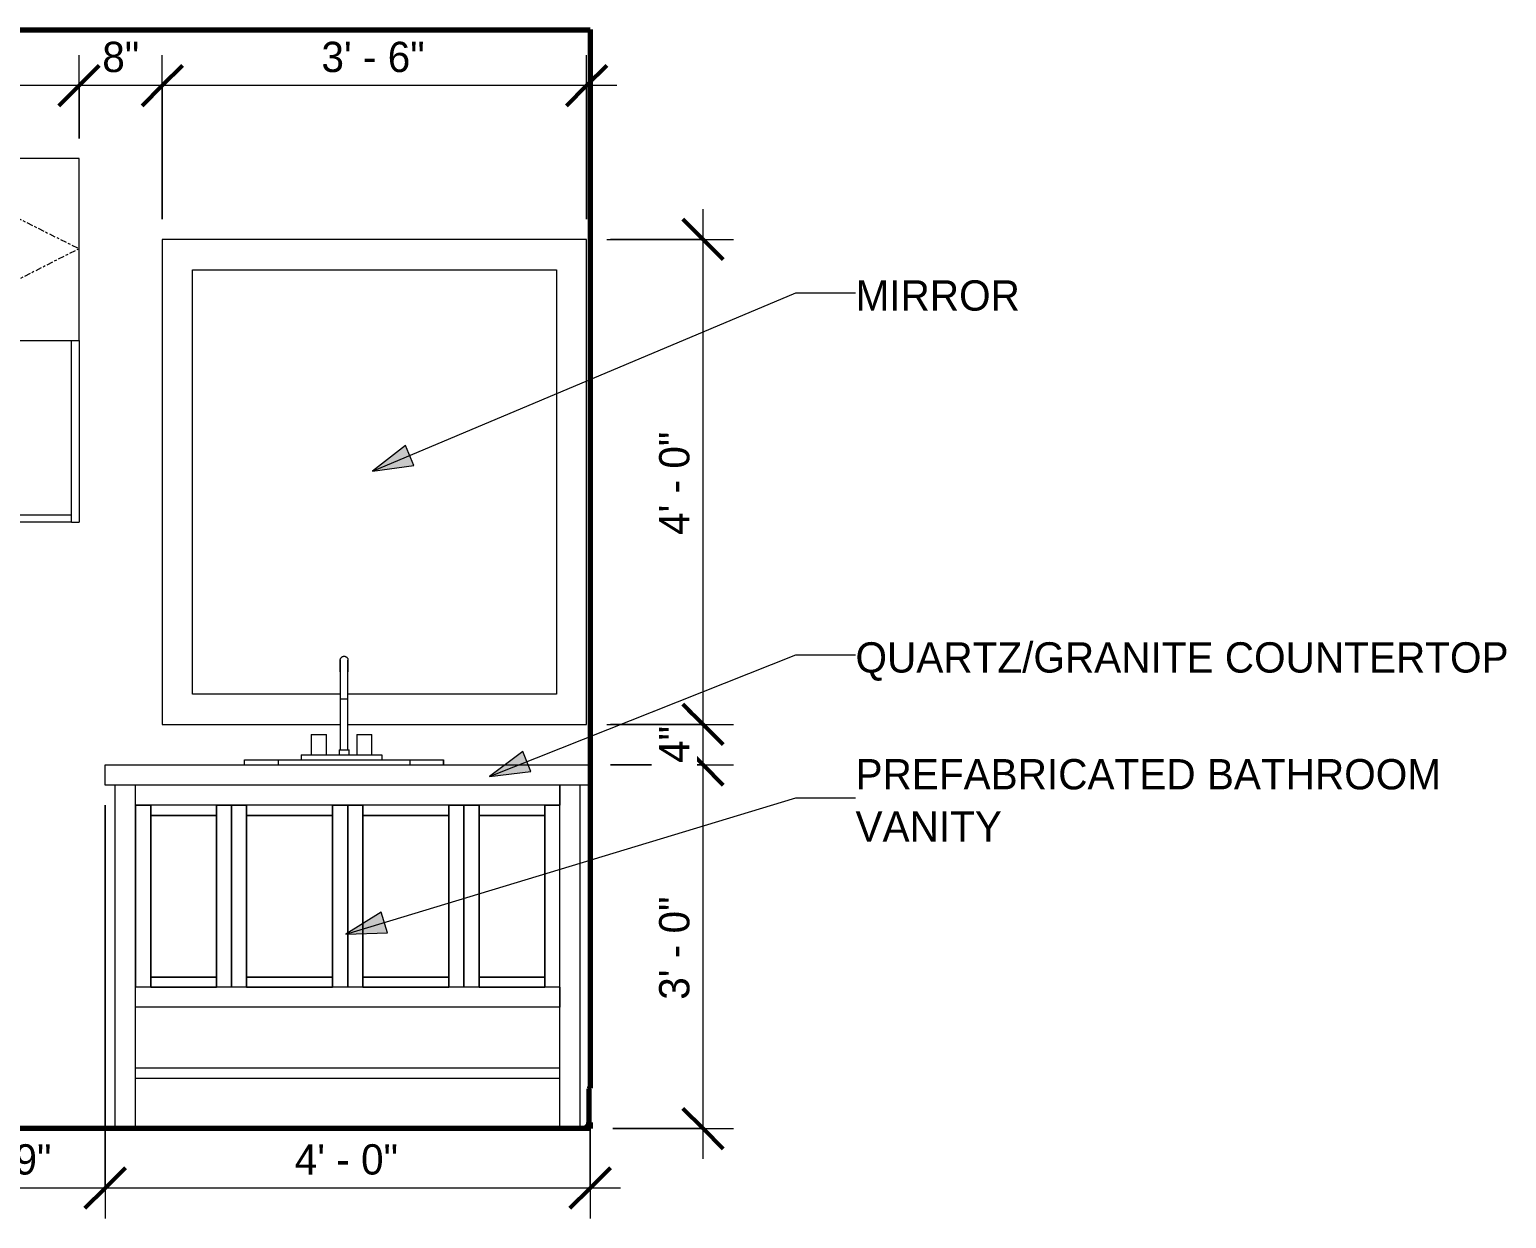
# Model space of a CAD drawing. Header units: inches. Extents: x -3862 to -1699, y -13 to 10420.
# Drawn here: x -2218 to -2071.8, y -8.9 to 108.8 of the extents above; entities that cross this region are included whole.
import ezdxf

# ---------------------------------------------------------------- set-up
doc = ezdxf.new("R2010")
doc.units = ezdxf.units.IN
doc.header["$MEASUREMENT"] = 0
doc.linetypes.add('Center', pattern=[1.25, 0.25, -0.1875, 0.625, -0.1875])
for name, color, linetype, lineweight in [('0-5', 130, 'Continuous', 5), ('A-ANNO-DIMS', 211, 'Continuous', 9), ('A-ANNO-DIMS-32', 211, 'Continuous', 9), ('A-FLOR-2', 7, 'Continuous', 70), ('A-WALL', 113, 'Continuous', 18), ('A-WALL-3', 113, 'Continuous', 70), ('G-ANNO-TEXT', 231, 'Continuous', 9), ('P-SANR-FIXT', 6, 'Continuous', 9), ('Q-CASE', 31, 'Continuous', 9), ('Q-CASE-2', 31, 'Center', 9)]:
    doc.layers.add(name, color=color, linetype=linetype, lineweight=lineweight)
doc.styles.add('Century Gothic', font='ufonts.com_century-gothic.ttf', dxfattribs={"height": 3})
doc.dimstyles.new('OD_1__HACK', dxfattribs={"dimscale": 12, "dimtxt": 3.132505, "dimasz": 0.333333, "dimexe": 0.25, "dimexo": 0.166667, "dimgap": 0.041667, "dimtad": 1, "dimdec": 0, "dimzin": 3, "dimdsep": 46, "dimlunit": 4, "dimtxsty": 'Century Gothic', "dimblk1": 'OBLIQUE', "dimblk2": 'OBLIQUE', "dimsah": 1, "dimcen": 0.09, "dimdle": 0.25, "dimazin": 0, "dimtfac": 1, "dimtdec": 4, "dimtix": 1, "dimtmove": 0, "dimatfit": 3, "dimfxl": 1, "dimtvp": 1, "dimtfill": 1, "dimfrac": 2, "dimtolj": 1, "dimtzin": 0, "dimarcsym": 2})
doc.dimstyles.new('OD_1__HACK_2', dxfattribs={"dimscale": 12, "dimtxt": 3.132505, "dimasz": 0.333333, "dimexe": 0.25, "dimexo": 0.166667, "dimgap": 0.041667, "dimtad": 1, "dimdec": 0, "dimzin": 3, "dimdsep": 46, "dimlunit": 4, "dimtxsty": 'Century Gothic', "dimblk1": 'OBLIQUE', "dimblk2": 'OBLIQUE', "dimsah": 1, "dimcen": 0.09, "dimdle": 0.25, "dimazin": 0, "dimtfac": 1, "dimtdec": 4, "dimtix": 1, "dimtmove": 0, "dimatfit": 3, "dimfxl": 1, "dimtvp": 1, "dimtfill": 1, "dimfrac": 2, "dimtolj": 1, "dimtzin": 0, "dimarcsym": 2})

# ---------------------------------------------------------------- blocks, each defined once
blk = doc.blocks.new('CTR - 1st Phase - Shell_rvt-5-1ST FLOOR - 2BD - ADA TYPE B - OPTION A - SINGLE BATH LAV WALL')
at = {"layer": 'A-FLOR-2'}
for p, q in [((2294.84, 108.75), (2384.07, 108.75)), ((2384.07, 0), (2294.84, 0))]:
    blk.add_line(p, q, dxfattribs=at)
blk = doc.blocks.new('Basic Wall _ INT - W4BØF - _5_8 GYP - 2X4 WOOD_BATT_ - 5_8 GYP_ - ___-2690302-1ST FLOOR - 2BD - ADA TYPE B - OPTION A - SINGLE BATH LAV WALL')
at = {"layer": 'A-WALL'}
blk.add_line((2384.06, 0.61), (2384.06, 4), dxfattribs=at)
at = {"layer": 'A-WALL-3'}
for p, q in [((2383.94, 3.92), (2383.94, 0.61)), ((2384.06, 4), (2384.02, 4)), ((2383.65, 0.11), (2383.71, 0))]:
    blk.add_line(p, q, dxfattribs=at)
for centre, radius, start, end in [((2384.02, 3.92), 0.0822, 90, 180), ((2383.36, 0.61), 0.577, 300, 0), ((2383.36, 0.61), 0.702, 300, 0)]:
    blk.add_arc(centre, radius, start, end, dxfattribs=at)
blk = doc.blocks.new('Bath Vanity - Bath Vanity 48_-2551079-1ST FLOOR - 2BD - ADA TYPE B - OPTION A - SINGLE BATH LAV WALL')
at = {"layer": 'Q-CASE'}
for p, q in [((2336.06, 36), (2384.06, 36)), ((2336.06, 34), (2336.06, 36)), ((2384.06, 34), (2336.06, 34)), ((2337.06, 0), (2337.06, 34)), ((2339.06, 32), (2339.06, 34)), ((2339.06, 0), (2339.06, 34)), ((2381.06, 34), (2381.06, 32)), ((2381.06, 0), (2381.06, 34)), ((2383.06, 0), (2383.06, 34)), ((2339.06, 32), (2340.56, 32)), ((2339.06, 32), (2339.06, 14)), ((2381.06, 32), (2339.06, 32)), ((2347.06, 32), (2340.56, 32)), ((2340.56, 32), (2340.56, 31)), ((2340.56, 14), (2340.56, 32)), ((2347.06, 31), (2340.56, 31)), ((2340.56, 31), (2340.56, 15)), ((2340.56, 31), (2347.06, 31)), ((2347.06, 31), (2347.06, 32)), ((2347.06, 32), (2348.56, 32)), ((2347.06, 32), (2347.06, 14)), ((2347.06, 15), (2347.06, 31)), ((2348.56, 32), (2350.06, 32)), ((2348.56, 32), (2348.56, 14)), ((2348.56, 14), (2348.56, 32)), ((2358.56, 32), (2350.06, 32)), ((2350.06, 32), (2350.06, 31)), ((2350.06, 14), (2350.06, 32)), ((2350.06, 31), (2358.56, 31)), ((2358.56, 31), (2350.06, 31)), ((2350.06, 31), (2350.06, 15)), ((2358.56, 31), (2358.56, 32)), ((2358.56, 32), (2360.06, 32)), ((2358.56, 32), (2358.56, 14)), ((2358.56, 15), (2358.56, 31)), ((2360.06, 32), (2361.56, 32)), ((2360.06, 32), (2360.06, 14)), ((2360.06, 14), (2360.06, 32)), ((2370.06, 32), (2361.56, 32)), ((2361.56, 32), (2361.56, 31)), ((2361.56, 14), (2361.56, 32)), ((2361.56, 31), (2370.06, 31)), ((2370.06, 31), (2361.56, 31)), ((2361.56, 31), (2361.56, 15)), ((2370.06, 31), (2370.06, 32)), ((2370.06, 32), (2371.56, 32)), ((2370.06, 32), (2370.06, 14)), ((2370.06, 15), (2370.06, 31)), ((2371.56, 32), (2373.06, 32)), ((2371.56, 32), (2371.56, 14)), ((2371.56, 14), (2371.56, 32)), ((2379.56, 32), (2373.06, 32)), ((2373.06, 32), (2373.06, 31)), ((2373.06, 14), (2373.06, 32)), ((2373.06, 31), (2379.56, 31)), ((2379.56, 31), (2373.06, 31)), ((2373.06, 31), (2373.06, 15)), ((2379.56, 31), (2379.56, 32)), ((2379.56, 32), (2381.06, 32)), ((2379.56, 32), (2379.56, 14)), ((2379.56, 15), (2379.56, 31)), ((2381.06, 14), (2381.06, 32)), ((2340.56, 15), (2347.06, 15)), ((2347.06, 15), (2340.56, 15)), ((2340.56, 15), (2340.56, 14)), ((2347.06, 14), (2347.06, 15)), ((2358.56, 15), (2350.06, 15)), ((2350.06, 15), (2350.06, 14)), ((2350.06, 15), (2358.56, 15)), ((2358.56, 14), (2358.56, 15)), ((2370.06, 15), (2361.56, 15)), ((2361.56, 15), (2361.56, 14)), ((2361.56, 15), (2370.06, 15)), ((2370.06, 14), (2370.06, 15)), ((2379.56, 15), (2373.06, 15)), ((2373.06, 15), (2373.06, 14)), ((2373.06, 15), (2379.56, 15)), ((2379.56, 14), (2379.56, 15)), ((2340.56, 14), (2339.06, 14)), ((2339.06, 12), (2339.06, 14)), ((2381.06, 14), (2339.06, 14)), ((2340.56, 14), (2347.06, 14)), ((2348.56, 14), (2347.06, 14)), ((2350.06, 14), (2348.56, 14)), ((2350.06, 14), (2358.56, 14)), ((2360.06, 14), (2358.56, 14)), ((2361.56, 14), (2360.06, 14)), ((2361.56, 14), (2370.06, 14)), ((2371.56, 14), (2370.06, 14)), ((2373.06, 14), (2371.56, 14)), ((2373.06, 14), (2379.56, 14)), ((2381.06, 14), (2379.56, 14)), ((2381.06, 14), (2381.06, 12)), ((2381.06, 12), (2339.06, 12)), ((2339.06, 6), (2381.06, 6)), ((2339.06, 5), (2381.06, 5))]:
    blk.add_line(p, q, dxfattribs=at)
blk = doc.blocks.new('300 Series Wall Hung Cabinet_326 - 36_-2909953-1ST FLOOR - 2BD - ADA TYPE B - OPTION A - SINGLE BATH LAV WALL')
at = {"layer": 'Q-CASE'}
for p, q in [((2315.35, 96), (2297.47, 96)), ((2297.47, 96), (2297.47, 78)), ((2315.35, 78), (2315.35, 96)), ((2315.35, 96), (2315.6, 96)), ((2315.6, 95.25), (2315.35, 95.25)), ((2333.47, 96), (2315.6, 96)), ((2315.6, 96), (2315.6, 78)), ((2333.47, 78), (2333.47, 96)), ((2312.98, 83.75), (2313.47, 83.75)), ((2312.98, 80), (2312.98, 83.75)), ((2313.47, 83.75), (2313.47, 80)), ((2317.48, 83.75), (2317.97, 83.75)), ((2317.48, 80), (2317.48, 83.75)), ((2317.97, 83.75), (2317.97, 80)), ((2312.98, 80), (2313.47, 80)), ((2317.48, 80), (2317.97, 80)), ((2297.47, 78), (2315.35, 78)), ((2297.47, 60), (2297.47, 78)), ((2298.22, 78), (2298.22, 60)), ((2315.35, 78.75), (2315.6, 78.75)), ((2315.6, 78), (2315.35, 78)), ((2315.6, 78), (2333.47, 78)), ((2332.72, 60), (2332.72, 78)), ((2333.47, 78), (2333.47, 60)), ((2297.47, 60), (2298.22, 60)), ((2298.22, 60.75), (2332.72, 60.75)), ((2298.22, 60.75), (2298.22, 60)), ((2332.72, 60), (2298.22, 60)), ((2332.72, 60), (2332.72, 60.75)), ((2332.72, 60), (2333.47, 60))]:
    blk.add_line(p, q, dxfattribs=at)
at = {"layer": 'Q-CASE-2'}
for p, q in [((2315.6, 96), (2297.47, 87)), ((2315.6, 96), (2333.47, 87.08)), ((2297.47, 87), (2315.6, 78)), ((2333.47, 87.08), (2315.6, 78))]:
    blk.add_line(p, q, dxfattribs=at)
blk = doc.blocks.new('BATHROOM MIRROR - BATHROOM MIRROR 42_-2844766-1ST FLOOR - 2BD - ADA TYPE B - OPTION A - SINGLE BATH LAV WALL')
at = {"layer": 'Q-CASE'}
for p, q in [((2383.71, 88), (2341.71, 88)), ((2341.71, 88), (2341.71, 40)), ((2383.71, 40), (2383.71, 88)), ((2344.71, 43), (2344.71, 85)), ((2344.71, 85), (2380.71, 85)), ((2380.71, 85), (2380.71, 43)), ((2359.34, 43), (2344.71, 43)), ((2380.71, 43), (2360.07, 43)), ((2341.71, 40), (2359.33, 40)), ((2360.08, 40), (2383.71, 40))]:
    blk.add_line(p, q, dxfattribs=at)
blk = doc.blocks.new('DIMBLOCK100-1ST FLOOR - 2BD - ADA TYPE B - OPTION A - SINGLE BATH LAV WALL')
at = {"layer": 'A-ANNO-DIMS-32', "lineweight": 50}
for p, q in [((-2151.32, 36), (-2153.32, 38)), ((-2151.32, 36), (-2149.32, 34)), ((-2151.32, 0), (-2153.32, 2)), ((-2151.32, 0), (-2149.32, -2))]:
    blk.add_line(p, q, dxfattribs=at)
at = {"layer": 'A-ANNO-DIMS-32'}
for p, q in [((-2160.49, 36), (-2148.32, 36)), ((-2151.32, 36), (-2160.49, 36)), ((-2151.32, -3), (-2151.32, 36)), ((-2160.24, 0), (-2148.32, 0)), ((-2151.32, 0), (-2160.24, 0))]:
    blk.add_line(p, q, dxfattribs=at)
at = {"layer": 'A-ANNO-DIMS-32', "color": 0, "insert": (-2155.67, 12.75), "char_height": 3, "width": 12.5897, "attachment_point": 1, "rotation": 90, "line_spacing_factor": 0.984502, "style": 'Century Gothic', "bg_fill": 3, "box_fill_scale": 1.25, "bg_fill_color": 256, "bg_fill_true_color": 13158600, "bg_fill_transparency": 0}
blk.add_mtext('3\' - 0"', dxfattribs=at)
blk = doc.blocks.new('_Oblique')
at = {"color": 0, "linetype": 'ByBlock', "lineweight": -2}
blk.add_line((-0.5, -0.5), (0.5, 0.5), dxfattribs=at)
blk = doc.blocks.new('DIMBLOCK101-1ST FLOOR - 2BD - ADA TYPE B - OPTION A - SINGLE BATH LAV WALL')
at = {"layer": 'A-ANNO-DIMS-32', "lineweight": 50}
for p, q in [((-2151.32, 40), (-2153.32, 42)), ((-2151.32, 40), (-2149.32, 38)), ((-2151.32, 36), (-2153.32, 38)), ((-2151.32, 36), (-2149.32, 34))]:
    blk.add_line(p, q, dxfattribs=at)
at = {"layer": 'A-ANNO-DIMS-32'}
for p, q in [((-2160.84, 40), (-2148.32, 40)), ((-2151.32, 40), (-2160.49, 40)), ((-2151.32, 36), (-2151.32, 40)), ((-2160.49, 36), (-2148.32, 36)), ((-2151.32, 36), (-2160.49, 36))]:
    blk.add_line(p, q, dxfattribs=at)
at = {"layer": 'A-ANNO-DIMS-32', "color": 0, "insert": (-2155.67, 36.19), "char_height": 3, "width": 4.3557, "attachment_point": 1, "rotation": 90, "line_spacing_factor": 0.984502, "style": 'Century Gothic', "bg_fill": 3, "box_fill_scale": 1.25, "bg_fill_color": 256, "bg_fill_true_color": 13158600, "bg_fill_transparency": 0}
blk.add_mtext('4"', dxfattribs=at)
blk = doc.blocks.new('DIMBLOCK102-1ST FLOOR - 2BD - ADA TYPE B - OPTION A - SINGLE BATH LAV WALL')
at = {"layer": 'A-ANNO-DIMS-32'}
for p, q in [((-2151.32, 40), (-2151.32, 91)), ((-2160.84, 88), (-2148.32, 88)), ((-2151.32, 88), (-2160.49, 88)), ((-2160.84, 40), (-2148.32, 40)), ((-2151.32, 40), (-2160.49, 40))]:
    blk.add_line(p, q, dxfattribs=at)
at = {"layer": 'A-ANNO-DIMS-32', "lineweight": 50}
for p, q in [((-2151.32, 88), (-2153.32, 90)), ((-2151.32, 88), (-2149.32, 86)), ((-2151.32, 40), (-2153.32, 42)), ((-2151.32, 40), (-2149.32, 38))]:
    blk.add_line(p, q, dxfattribs=at)
at = {"layer": 'A-ANNO-DIMS-32', "color": 0, "insert": (-2155.67, 58.75), "char_height": 3, "width": 12.5897, "attachment_point": 1, "rotation": 90, "line_spacing_factor": 0.984502, "style": 'Century Gothic', "bg_fill": 3, "box_fill_scale": 1.25, "bg_fill_color": 256, "bg_fill_true_color": 13158600, "bg_fill_transparency": 0}
blk.add_mtext('4\' - 0"', dxfattribs=at)
blk = doc.blocks.new('DIMBLOCK103-1ST FLOOR - 2BD - ADA TYPE B - OPTION A - SINGLE BATH LAV WALL')
at = {"layer": 'A-ANNO-DIMS-32'}
for p, q in [((-2210.49, 32), (-2210.49, -8.89)), ((-2210.49, -5.89), (-2210.49, 32)), ((-2162.49, 32), (-2162.49, -8.89)), ((-2162.49, -5.89), (-2162.49, 32)), ((-2159.49, -5.89), (-2210.49, -5.89))]:
    blk.add_line(p, q, dxfattribs=at)
at = {"layer": 'A-ANNO-DIMS-32', "lineweight": 50}
for p, q in [((-2210.49, -5.89), (-2208.49, -3.89)), ((-2162.49, -5.89), (-2160.49, -3.89)), ((-2210.49, -5.89), (-2212.49, -7.89)), ((-2162.49, -5.89), (-2164.49, -7.89))]:
    blk.add_line(p, q, dxfattribs=at)
at = {"layer": 'A-ANNO-DIMS-32', "color": 0, "insert": (-2191.73, -1.55), "char_height": 3, "width": 12.5897, "attachment_point": 1, "line_spacing_factor": 0.984502, "style": 'Century Gothic', "bg_fill": 3, "box_fill_scale": 1.25, "bg_fill_color": 256, "bg_fill_true_color": 13158600, "bg_fill_transparency": 0}
blk.add_mtext('4\' - 0"', dxfattribs=at)
blk = doc.blocks.new('DIMBLOCK104-1ST FLOOR - 2BD - ADA TYPE B - OPTION A - SINGLE BATH LAV WALL')
at = {"layer": 'A-ANNO-DIMS-32'}
for p, q in [((-2210.49, 32), (-2210.49, -8.89)), ((-2210.49, -5.89), (-2210.49, 32)), ((-2231.08, -2), (-2231.08, -8.89)), ((-2231.08, -5.89), (-2231.08, -2)), ((-2210.49, -5.89), (-2231.08, -5.89))]:
    blk.add_line(p, q, dxfattribs=at)
at = {"layer": 'A-ANNO-DIMS-32', "lineweight": 50}
for p, q in [((-2231.08, -5.89), (-2229.08, -3.89)), ((-2210.49, -5.89), (-2208.49, -3.89)), ((-2231.08, -5.89), (-2233.08, -7.89)), ((-2210.49, -5.89), (-2212.49, -7.89))]:
    blk.add_line(p, q, dxfattribs=at)
at = {"layer": 'A-ANNO-DIMS-32', "color": 0, "insert": (-2226.03, -1.55), "char_height": 3, "width": 12.5897, "attachment_point": 1, "line_spacing_factor": 0.984502, "style": 'Century Gothic', "bg_fill": 3, "box_fill_scale": 1.25, "bg_fill_color": 256, "bg_fill_true_color": 13158600, "bg_fill_transparency": 0}
blk.add_mtext('1\' - 9"', dxfattribs=at)
blk = doc.blocks.new('DIMBLOCK106-1ST FLOOR - 2BD - ADA TYPE B - OPTION A - SINGLE BATH LAV WALL')
at = {"layer": 'A-ANNO-DIMS-32'}
for p, q in [((-2204.84, 90), (-2204.84, 106.22)), ((-2162.84, 90), (-2162.84, 106.22)), ((-2159.84, 103.22), (-2204.84, 103.22)), ((-2204.84, 103.22), (-2204.84, 90)), ((-2162.84, 103.22), (-2162.84, 90))]:
    blk.add_line(p, q, dxfattribs=at)
at = {"layer": 'A-ANNO-DIMS-32', "lineweight": 50}
for p, q in [((-2204.84, 103.22), (-2202.84, 105.22)), ((-2162.84, 103.22), (-2160.84, 105.22)), ((-2204.84, 103.22), (-2206.84, 101.22)), ((-2162.84, 103.22), (-2164.84, 101.22))]:
    blk.add_line(p, q, dxfattribs=at)
at = {"layer": 'A-ANNO-DIMS-32', "color": 0, "insert": (-2189.09, 107.56), "char_height": 3, "width": 12.5897, "attachment_point": 1, "line_spacing_factor": 0.984502, "style": 'Century Gothic', "bg_fill": 3, "box_fill_scale": 1.25, "bg_fill_color": 256, "bg_fill_true_color": 13158600, "bg_fill_transparency": 0}
blk.add_mtext('3\' - 6"', dxfattribs=at)
blk = doc.blocks.new('DIMBLOCK107-1ST FLOOR - 2BD - ADA TYPE B - OPTION A - SINGLE BATH LAV WALL')
at = {"layer": 'A-ANNO-DIMS-32'}
for p, q in [((-2213.08, 98), (-2213.08, 106.22)), ((-2204.84, 90), (-2204.84, 106.22)), ((-2204.84, 103.22), (-2213.08, 103.22)), ((-2213.08, 103.22), (-2213.08, 98)), ((-2204.84, 103.22), (-2204.84, 90))]:
    blk.add_line(p, q, dxfattribs=at)
at = {"layer": 'A-ANNO-DIMS-32', "lineweight": 50}
for p, q in [((-2213.08, 103.22), (-2211.08, 105.22)), ((-2204.84, 103.22), (-2202.84, 105.22)), ((-2213.08, 103.22), (-2215.08, 101.22)), ((-2204.84, 103.22), (-2206.84, 101.22))]:
    blk.add_line(p, q, dxfattribs=at)
at = {"layer": 'A-ANNO-DIMS-32', "color": 0, "insert": (-2210.78, 107.56), "char_height": 3, "width": 4.3557, "attachment_point": 1, "line_spacing_factor": 0.984502, "style": 'Century Gothic', "bg_fill": 3, "box_fill_scale": 1.25, "bg_fill_color": 256, "bg_fill_true_color": 13158600, "bg_fill_transparency": 0}
blk.add_mtext('8"', dxfattribs=at)
blk = doc.blocks.new('DIMBLOCK108-1ST FLOOR - 2BD - ADA TYPE B - OPTION A - SINGLE BATH LAV WALL')
at = {"layer": 'A-ANNO-DIMS-32'}
for p, q in [((-2249.08, 98), (-2249.08, 106.22)), ((-2213.08, 98), (-2213.08, 106.22)), ((-2213.08, 103.22), (-2252.08, 103.22)), ((-2249.08, 103.22), (-2249.08, 98)), ((-2213.08, 103.22), (-2213.08, 98))]:
    blk.add_line(p, q, dxfattribs=at)
at = {"layer": 'A-ANNO-DIMS-32', "lineweight": 50}
for p, q in [((-2249.08, 103.22), (-2247.08, 105.22)), ((-2213.08, 103.22), (-2211.08, 105.22)), ((-2249.08, 103.22), (-2251.08, 101.22)), ((-2213.08, 103.22), (-2215.08, 101.22))]:
    blk.add_line(p, q, dxfattribs=at)
at = {"layer": 'A-ANNO-DIMS-32', "color": 0, "insert": (-2236.33, 107.56), "char_height": 3, "width": 12.5897, "attachment_point": 1, "line_spacing_factor": 0.984502, "style": 'Century Gothic', "bg_fill": 3, "box_fill_scale": 1.25, "bg_fill_color": 256, "bg_fill_true_color": 13158600, "bg_fill_transparency": 0}
blk.add_mtext('3\' - 0"', dxfattribs=at)

msp = doc.modelspace()

# ---------------------------------------------------------------- hatches: boundary and pattern name
at = {"layer": 'G-ANNO-TEXT'}
for points in [[(-2184.04, 65.06), (-2179.94, 65.62), (-2180.77, 67.6)], [(-2172.47, 34.85), (-2168.35, 35.33), (-2169.14, 37.32)]]:
    msp.add_hatch(color=256, dxfattribs=at).paths.add_polyline_path(points, flags=0)

# ---------------------------------------------------------------- linework, layer by layer
at = {"layer": 'A-WALL'}
msp.add_line((-2162.49, 4), (-2162.49, 0.61), dxfattribs=at)
at = {"layer": 'A-WALL-3'}
for p, q in [((-2162.49, 108.77), (-2162.49, 4)), ((-2162.49, 0.61), (-2162.49, 0)), ((-2162.49, 0), (-2162.48, 0))]:
    msp.add_line(p, q, dxfattribs=at)
at = {"layer": 'G-ANNO-TEXT'}
for p, q in [((-2142.13, 82.7), (-2136.23, 82.7)), ((-2180.77, 67.6), (-2184.04, 65.06)), ((-2179.94, 65.62), (-2180.77, 67.6)), ((-2184.04, 65.06), (-2179.94, 65.62)), ((-2142.13, 46.88), (-2136.23, 46.88)), ((-2169.14, 37.32), (-2172.47, 34.85)), ((-2168.35, 35.33), (-2169.14, 37.32)), ((-2172.47, 34.85), (-2168.35, 35.33)), ((-2142.13, 32.74), (-2136.23, 32.74))]:
    msp.add_line(p, q, dxfattribs=at)
at = {"layer": 'P-SANR-FIXT'}
for p, q in [((-2187.22, 45.19), (-2187.22, 37.5)), ((-2187.22, 43.87), (-2187.22, 42.5)), ((-2186.47, 37.5), (-2186.47, 45.19)), ((-2186.47, 42.5), (-2186.47, 43.87)), ((-2186.84, 42.5), (-2187.21, 42.5)), ((-2186.48, 42.5), (-2186.84, 42.5)), ((-2190.09, 39), (-2190.09, 36.99)), ((-2190.09, 39), (-2188.59, 39)), ((-2188.59, 36.99), (-2188.59, 39)), ((-2185.59, 39), (-2185.59, 36.99)), ((-2185.59, 39), (-2184.09, 39)), ((-2184.09, 36.99), (-2184.09, 39)), ((-2191.09, 36.99), (-2191.09, 36.5)), ((-2191.08, 36.99), (-2190.34, 36.99)), ((-2190.34, 36.99), (-2189.34, 36.99)), ((-2189.34, 36.99), (-2184.84, 36.99)), ((-2187.34, 37.5), (-2187.34, 36.99)), ((-2187.34, 37.5), (-2186.34, 37.5)), ((-2186.34, 36.99), (-2186.34, 37.5)), ((-2184.84, 36.99), (-2183.84, 36.99)), ((-2183.84, 36.99), (-2183.11, 36.99)), ((-2183.09, 36.5), (-2183.09, 36.99)), ((-2196.72, 36.5), (-2196.72, 36)), ((-2196.69, 36.5), (-2193.37, 36.5)), ((-2196.69, 36), (-2196.69, 36.5)), ((-2193.37, 36.5), (-2180.32, 36.5)), ((-2193.37, 36.5), (-2193.37, 36)), ((-2180.32, 36.5), (-2177, 36.5)), ((-2180.32, 36), (-2180.32, 36.5)), ((-2177, 36), (-2177, 36.5)), ((-2176.97, 36), (-2176.97, 36.5))]:
    msp.add_line(p, q, dxfattribs=at)
at = {"layer": 'P-SANR-FIXT', "flags": 128}
for points in [[(-2187.22, 46.37), (-2187.22, 46.39), (-2187.22, 46.4), (-2187.22, 46.42), (-2187.21, 46.43), (-2187.21, 46.45)], [(-2187.22, 45.19), (-2187.22, 45.23), (-2187.22, 45.28), (-2187.22, 45.33), (-2187.22, 45.38), (-2187.22, 45.42), (-2187.22, 45.47), (-2187.22, 45.52), (-2187.22, 45.56), (-2187.22, 45.61), (-2187.22, 45.65), (-2187.22, 45.69), (-2187.22, 45.74), (-2187.22, 45.78), (-2187.22, 45.82), (-2187.22, 45.86), (-2187.22, 45.9), (-2187.22, 45.93), (-2187.22, 45.97), (-2187.22, 46.01), (-2187.22, 46.04), (-2187.22, 46.07), (-2187.22, 46.1), (-2187.22, 46.13), (-2187.22, 46.16), (-2187.22, 46.19), (-2187.22, 46.21), (-2187.22, 46.23), (-2187.22, 46.26), (-2187.22, 46.28), (-2187.22, 46.29), (-2187.22, 46.31), (-2187.22, 46.33), (-2187.22, 46.34), (-2187.22, 46.35), (-2187.22, 46.36), (-2187.22, 46.36), (-2187.22, 46.37), (-2187.22, 46.37), (-2187.22, 46.37), (-2187.22, 46.37)], [(-2187.22, 46.37), (-2187.22, 46.37), (-2187.22, 46.37), (-2187.22, 46.36), (-2187.22, 46.34), (-2187.22, 46.33), (-2187.22, 46.3), (-2187.22, 46.28), (-2187.22, 46.25), (-2187.22, 46.21), (-2187.22, 46.18), (-2187.22, 46.14), (-2187.22, 46.09), (-2187.22, 46.04), (-2187.22, 45.99), (-2187.22, 45.94), (-2187.22, 45.88), (-2187.22, 45.82), (-2187.22, 45.75), (-2187.22, 45.69), (-2187.22, 45.62), (-2187.22, 45.54), (-2187.22, 45.47), (-2187.22, 45.39), (-2187.22, 45.31), (-2187.22, 45.23), (-2187.22, 45.14), (-2187.22, 45.05), (-2187.22, 44.96), (-2187.22, 44.87), (-2187.22, 44.78), (-2187.22, 44.69), (-2187.22, 44.59), (-2187.22, 44.5), (-2187.22, 44.4), (-2187.22, 44.3), (-2187.22, 44.2), (-2187.22, 44.1), (-2187.22, 44), (-2187.22, 43.9), (-2187.22, 43.87)], [(-2187.21, 46.46), (-2187.2, 46.48), (-2187.2, 46.49), (-2187.2, 46.51), (-2187.19, 46.52), (-2187.18, 46.53), (-2187.18, 46.55), (-2187.17, 46.56), (-2187.16, 46.57), (-2187.15, 46.59), (-2187.14, 46.6)], [(-2187.14, 46.61), (-2187.13, 46.62), (-2187.12, 46.63), (-2187.11, 46.64), (-2187.09, 46.65), (-2187.08, 46.66), (-2187.07, 46.67), (-2187.06, 46.68), (-2187.05, 46.69), (-2187.03, 46.7), (-2187.02, 46.71), (-2187.01, 46.71), (-2186.99, 46.72), (-2186.98, 46.72), (-2186.97, 46.73), (-2186.95, 46.73), (-2186.94, 46.74), (-2186.92, 46.74), (-2186.91, 46.74), (-2186.89, 46.75), (-2186.88, 46.75), (-2186.86, 46.75), (-2186.85, 46.75)], [(-2186.84, 46.75), (-2186.83, 46.75), (-2186.81, 46.75), (-2186.8, 46.75), (-2186.78, 46.75), (-2186.77, 46.74), (-2186.76, 46.74), (-2186.74, 46.74), (-2186.73, 46.73), (-2186.71, 46.73), (-2186.7, 46.72), (-2186.68, 46.71)], [(-2186.67, 46.71), (-2186.66, 46.7), (-2186.64, 46.69), (-2186.63, 46.68), (-2186.62, 46.68), (-2186.61, 46.67), (-2186.6, 46.66), (-2186.59, 46.65), (-2186.58, 46.64), (-2186.56, 46.63), (-2186.56, 46.61)], [(-2186.55, 46.6), (-2186.54, 46.59), (-2186.53, 46.58), (-2186.52, 46.56), (-2186.51, 46.55), (-2186.51, 46.54), (-2186.5, 46.52), (-2186.49, 46.51), (-2186.49, 46.5), (-2186.48, 46.48), (-2186.48, 46.47)], [(-2186.48, 46.45), (-2186.47, 46.44), (-2186.47, 46.42), (-2186.47, 46.41), (-2186.47, 46.39), (-2186.47, 46.38), (-2186.47, 46.37)], [(-2186.47, 46.37), (-2186.47, 46.37), (-2186.47, 46.37), (-2186.47, 46.37), (-2186.47, 46.36), (-2186.47, 46.35), (-2186.47, 46.34), (-2186.47, 46.33), (-2186.47, 46.31), (-2186.47, 46.3), (-2186.47, 46.28), (-2186.47, 46.26), (-2186.47, 46.24), (-2186.47, 46.22), (-2186.47, 46.19), (-2186.47, 46.17), (-2186.47, 46.14), (-2186.47, 46.11), (-2186.47, 46.08), (-2186.47, 46.05), (-2186.47, 46.01), (-2186.47, 45.98), (-2186.47, 45.94), (-2186.47, 45.91), (-2186.47, 45.87), (-2186.47, 45.83), (-2186.47, 45.79), (-2186.47, 45.75), (-2186.47, 45.7), (-2186.47, 45.66), (-2186.47, 45.62), (-2186.47, 45.57), (-2186.47, 45.53), (-2186.47, 45.48), (-2186.47, 45.44), (-2186.47, 45.39), (-2186.47, 45.34), (-2186.47, 45.3), (-2186.47, 45.25), (-2186.47, 45.2), (-2186.47, 45.19)], [(-2186.47, 43.87), (-2186.47, 43.97), (-2186.47, 44.07), (-2186.47, 44.17), (-2186.47, 44.27), (-2186.47, 44.37), (-2186.47, 44.47), (-2186.47, 44.57), (-2186.47, 44.66), (-2186.47, 44.76), (-2186.47, 44.85), (-2186.47, 44.94), (-2186.47, 45.03), (-2186.47, 45.12), (-2186.47, 45.2), (-2186.47, 45.29), (-2186.47, 45.37), (-2186.47, 45.45), (-2186.47, 45.52), (-2186.47, 45.6), (-2186.47, 45.67), (-2186.47, 45.74), (-2186.47, 45.8), (-2186.47, 45.86), (-2186.47, 45.92), (-2186.47, 45.98), (-2186.47, 46.03), (-2186.47, 46.08), (-2186.47, 46.13), (-2186.47, 46.17), (-2186.47, 46.21), (-2186.47, 46.24), (-2186.47, 46.27), (-2186.47, 46.3), (-2186.47, 46.32), (-2186.47, 46.34), (-2186.47, 46.35), (-2186.47, 46.36), (-2186.47, 46.37), (-2186.47, 46.37), (-2186.47, 46.37)]]:
    msp.add_lwpolyline(points, dxfattribs=at)

# ---------------------------------------------------------------- block references
at = {"layer": '0-5'}
msp.add_blockref('CTR - 1st Phase - Shell_rvt-5-1ST FLOOR - 2BD - ADA TYPE B - OPTION A - SINGLE BATH LAV WALL', (-4546.55, 0), dxfattribs=at)
at = {"layer": 'A-WALL'}
msp.add_blockref('Basic Wall _ INT - W4BØF - _5_8 GYP - 2X4 WOOD_BATT_ - 5_8 GYP_ - ___-2690302-1ST FLOOR - 2BD - ADA TYPE B - OPTION A - SINGLE BATH LAV WALL', (-4546.55, 0), dxfattribs=at)
at = {"layer": 'Q-CASE'}
for name in ['300 Series Wall Hung Cabinet_326 - 36_-2909953-1ST FLOOR - 2BD - ADA TYPE B - OPTION A - SINGLE BATH LAV WALL', 'BATHROOM MIRROR - BATHROOM MIRROR 42_-2844766-1ST FLOOR - 2BD - ADA TYPE B - OPTION A - SINGLE BATH LAV WALL', 'Bath Vanity - Bath Vanity 48_-2551079-1ST FLOOR - 2BD - ADA TYPE B - OPTION A - SINGLE BATH LAV WALL']:
    msp.add_blockref(name, (-4546.55, 0), dxfattribs=at)

# ---------------------------------------------------------------- texts
at = {"layer": 'G-ANNO-TEXT', "char_height": 3, "attachment_point": 1, "style": 'Century Gothic'}
for s, insert, width in [('MIRROR', (-2136.23, 83.95), 20.2), ('QUARTZ/GRANITE COUNTERTOP', (-2136.23, 48.13), 78.376), ('PREFABRICATED BATHROOM', (-2136.23, 36.57), 70.094), ('VANITY', (-2136.23, 31.4), 18.18)]:
    msp.add_mtext(s, dxfattribs=dict(at, insert=insert, width=width))

# ---------------------------------------------------------------- next in the draw order: dimensions: what is measured, and where the dimension line sits
at = {"layer": 'A-ANNO-DIMS'}
dim = msp.add_linear_dim(base=(-2151.32, 36), p1=(-2162.24, 0), p2=(-2162.49, 36), angle=90, dimstyle='OD_1__HACK_2', override={"dimpost": '<>', "dimfxl": 36.000868}, dxfattribs=at)
dim.commit()
dim.dimension.update_dxf_attribs({"geometry": 'DIMBLOCK100-1ST FLOOR - 2BD - ADA TYPE B - OPTION A - SINGLE BATH LAV WALL', "text_midpoint": (-2153.4, 18)})

# ---------------------------------------------------------------- next in the draw order: dimensions: what is measured, and where the dimension line sits
dim = msp.add_linear_dim(base=(-2151.32, 40), p1=(-2162.49, 36), p2=(-2162.84, 40), angle=90, dimstyle='OD_1__HACK_2', override={"dimpost": '<>', "dimfxl": 4.015899}, dxfattribs=at)
dim.commit()
dim.dimension.update_dxf_attribs({"geometry": 'DIMBLOCK101-1ST FLOOR - 2BD - ADA TYPE B - OPTION A - SINGLE BATH LAV WALL', "text_midpoint": (-2153.36, 38)})

# ---------------------------------------------------------------- next in the draw order: dimensions: what is measured, and where the dimension line sits
dim = msp.add_linear_dim(base=(-2151.32, 88), p1=(-2162.84, 40), p2=(-2162.84, 88), angle=90, dimstyle='OD_1__HACK_2', override={"dimpost": '<>', "dimfxl": 48}, dxfattribs=at)
dim.commit()
dim.dimension.update_dxf_attribs({"geometry": 'DIMBLOCK102-1ST FLOOR - 2BD - ADA TYPE B - OPTION A - SINGLE BATH LAV WALL', "text_midpoint": (-2153.4, 64)})
dim = msp.add_linear_dim(base=(-2210.49, -5.89), p1=(-2162.49, 34), p2=(-2210.49, 34), dimstyle='OD_1__HACK_2', override={"dimpost": '<>', "dimfxl": 48}, dxfattribs=at)
dim.commit()
dim.dimension.update_dxf_attribs({"geometry": 'DIMBLOCK103-1ST FLOOR - 2BD - ADA TYPE B - OPTION A - SINGLE BATH LAV WALL', "text_midpoint": (-2186.49, -3.82)})

# ---------------------------------------------------------------- next in the draw order: hatches: boundary and pattern name
at = {"layer": 'G-ANNO-TEXT'}
msp.add_hatch(color=256, dxfattribs=at).paths.add_polyline_path([(-2186.69, 19.24), (-2182.55, 19.38), (-2183.17, 21.43)], flags=0)

# ---------------------------------------------------------------- next in the draw order: linework, layer by layer
for p, q in [((-2184.04, 65.06), (-2142.13, 82.7)), ((-2172.47, 34.85), (-2142.13, 46.88)), ((-2186.69, 19.24), (-2142.13, 32.74)), ((-2183.17, 21.43), (-2186.69, 19.24)), ((-2182.55, 19.38), (-2183.17, 21.43)), ((-2186.69, 19.24), (-2182.55, 19.38))]:
    msp.add_line(p, q, dxfattribs=at)

# ---------------------------------------------------------------- next in the draw order: dimensions: what is measured, and where the dimension line sits
at = {"layer": 'A-ANNO-DIMS'}
for base, p1, p2, dimstyle, override, picture, middle in [((-2204.84, 103.22), (-2162.84, 88), (-2204.84, 88), 'OD_1__HACK', {"dimpost": '<>', "dimfxl": 42}, 'DIMBLOCK106-1ST FLOOR - 2BD - ADA TYPE B - OPTION A - SINGLE BATH LAV WALL', (-2183.84, 105.29)), ((-2231.08, -5.89), (-2210.49, 34), (-2231.08, 0), 'OD_1__HACK_2', {"dimpost": '<>', "dimfxl": 39.749885}, 'DIMBLOCK104-1ST FLOOR - 2BD - ADA TYPE B - OPTION A - SINGLE BATH LAV WALL', (-2220.78, -3.82))]:
    dim = msp.add_linear_dim(base=base, p1=p1, p2=p2, dimstyle=dimstyle, override=override, dxfattribs=at)
    dim.commit()
    dim.dimension.update_dxf_attribs({"geometry": picture, "text_midpoint": middle})

# ---------------------------------------------------------------- next in the draw order: dimensions: what is measured, and where the dimension line sits
dim = msp.add_linear_dim(base=(-2213.08, 103.22), p1=(-2204.84, 88), p2=(-2213.08, 96), dimstyle='OD_1__HACK', override={"dimpost": '<>', "dimfxl": 11.481482}, dxfattribs=at)
dim.commit()
dim.dimension.update_dxf_attribs({"geometry": 'DIMBLOCK107-1ST FLOOR - 2BD - ADA TYPE B - OPTION A - SINGLE BATH LAV WALL', "text_midpoint": (-2208.96, 105.29)})

# ---------------------------------------------------------------- next in the draw order: dimensions: what is measured, and where the dimension line sits
dim = msp.add_linear_dim(base=(-2249.08, 103.22), p1=(-2213.08, 96), p2=(-2249.08, 96), dimstyle='OD_1__HACK', override={"dimpost": '<>', "dimfxl": 36}, dxfattribs=at)
dim.commit()
dim.dimension.update_dxf_attribs({"geometry": 'DIMBLOCK108-1ST FLOOR - 2BD - ADA TYPE B - OPTION A - SINGLE BATH LAV WALL', "text_midpoint": (-2231.08, 105.29)})

doc.saveas('drawing.dxf')
